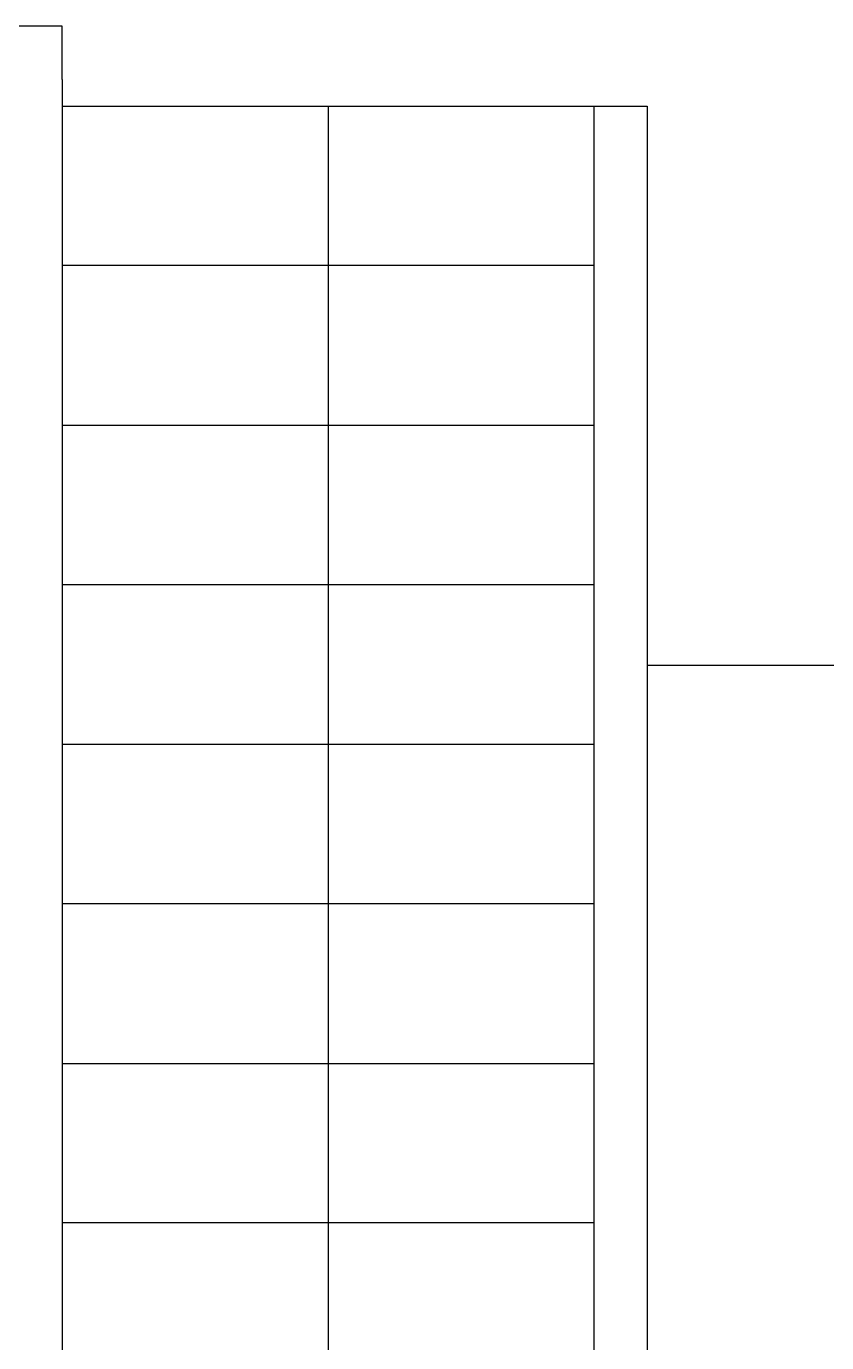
# Model space of a CAD drawing. Header units: centimetres. Extents: x 31418 to 49849, y -3781 to 3852.
# Drawn here: x 43389.9 to 43540.4, y 875.4 to 1122.9 of the extents above; entities that cross this region are included whole.
import ezdxf

# ---------------------------------------------------------------- set-up
doc = ezdxf.new("R2010")
doc.units = ezdxf.units.CM
doc.header["$LTSCALE"] = 100
doc.header["$MEASUREMENT"] = 0
for name, color, linetype in [('Muebles', 11, 'Continuous'), ('MUROS', 5, 'Continuous'), ('TABIQUE', 3, 'Continuous')]:
    doc.layers.add(name, color=color, linetype=linetype)

msp = doc.modelspace()

# ---------------------------------------------------------------- linework, layer by layer
for p, q in [((43396.61, 1107.89), (43496.61, 1107.89)), ((43446.61, 1107.89), (43446.61, 822.89)), ((43496.61, 1077.89), (43396.61, 1077.89)), ((43396.61, 1047.89), (43496.61, 1047.89)), ((43496.61, 1017.89), (43396.61, 1017.89)), ((43396.61, 987.89), (43496.61, 987.89)), ((43496.61, 957.89), (43396.61, 957.89)), ((43396.61, 927.89), (43496.61, 927.89)), ((43496.61, 897.89), (43396.61, 897.89))]:
    msp.add_line(p, q)
at = {"layer": 'Muebles'}
msp.add_lwpolyline([(43546.61, 1002.7), (43506.61, 1002.7), (43506.61, 842.7), (43546.61, 842.7), (43546.61, 1002.7)], dxfattribs=at)
at = {"layer": 'MUROS', "color": 3}
for p, q in [((43396.61, 1122.89), (43316.61, 1122.89)), ((43496.61, 1107.89), (43496.61, 767.89))]:
    msp.add_line(p, q, dxfattribs=at)
at = {"layer": 'TABIQUE'}
for p, q in [((43396.61, 1112.89), (43396.61, 1122.89)), ((43396.61, 1112.89), (43396.61, 867.89)), ((43496.61, 1107.89), (43506.61, 1107.89)), ((43506.61, 1107.89), (43506.61, 767.89))]:
    msp.add_line(p, q, dxfattribs=at)

doc.saveas('drawing.dxf')
